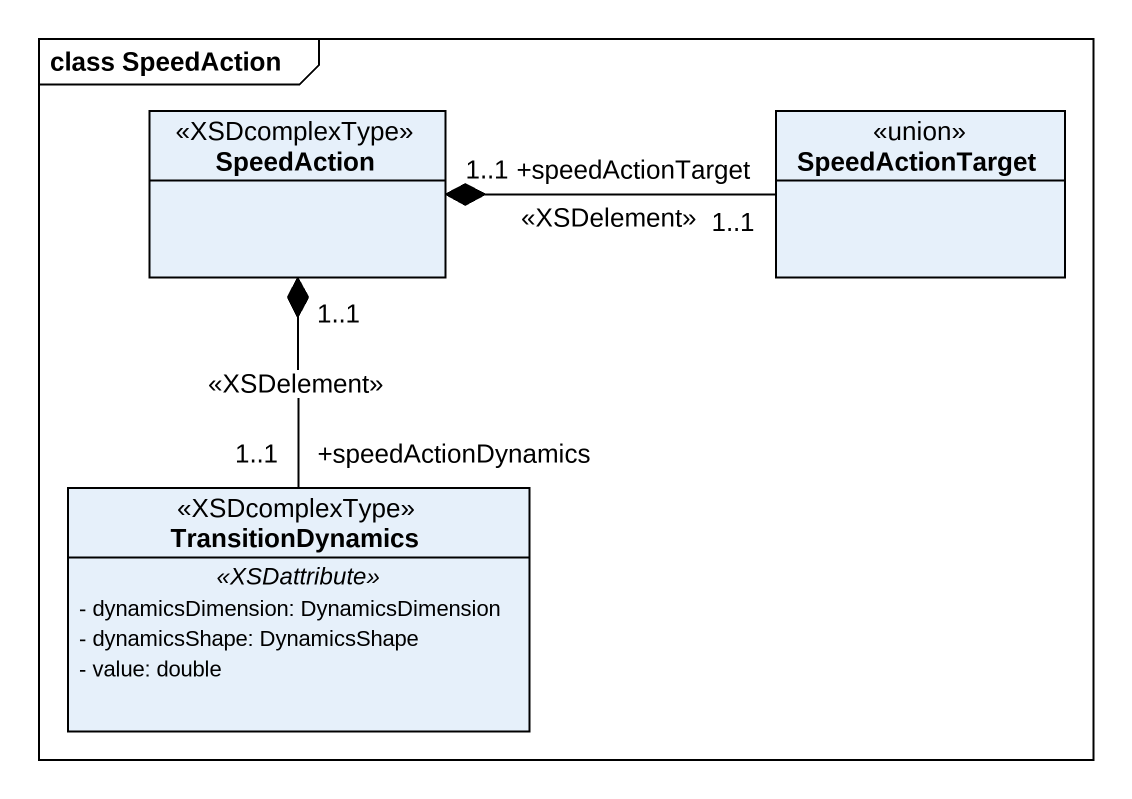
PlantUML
@startuml
mainframe class SpeedAction
hide circle
hide empty members
skinparam classAttributeIconSize 0
class SpeedAction <<XSDcomplexType>>
class SpeedActionTarget <<union>>
class TransitionDynamics <<XSDcomplexType>> {
  .. <<XSDattribute>> ..
  - dynamicsDimension: DynamicsDimension
  - dynamicsShape: DynamicsShape
  - value: double
}
SpeedAction "1..1" *-right- "+speedActionTarget\n1..1" SpeedActionTarget : <<XSDelement>>
SpeedAction "1..1" *-- "+speedActionDynamics\n1..1" TransitionDynamics : <<XSDelement>>
@enduml
